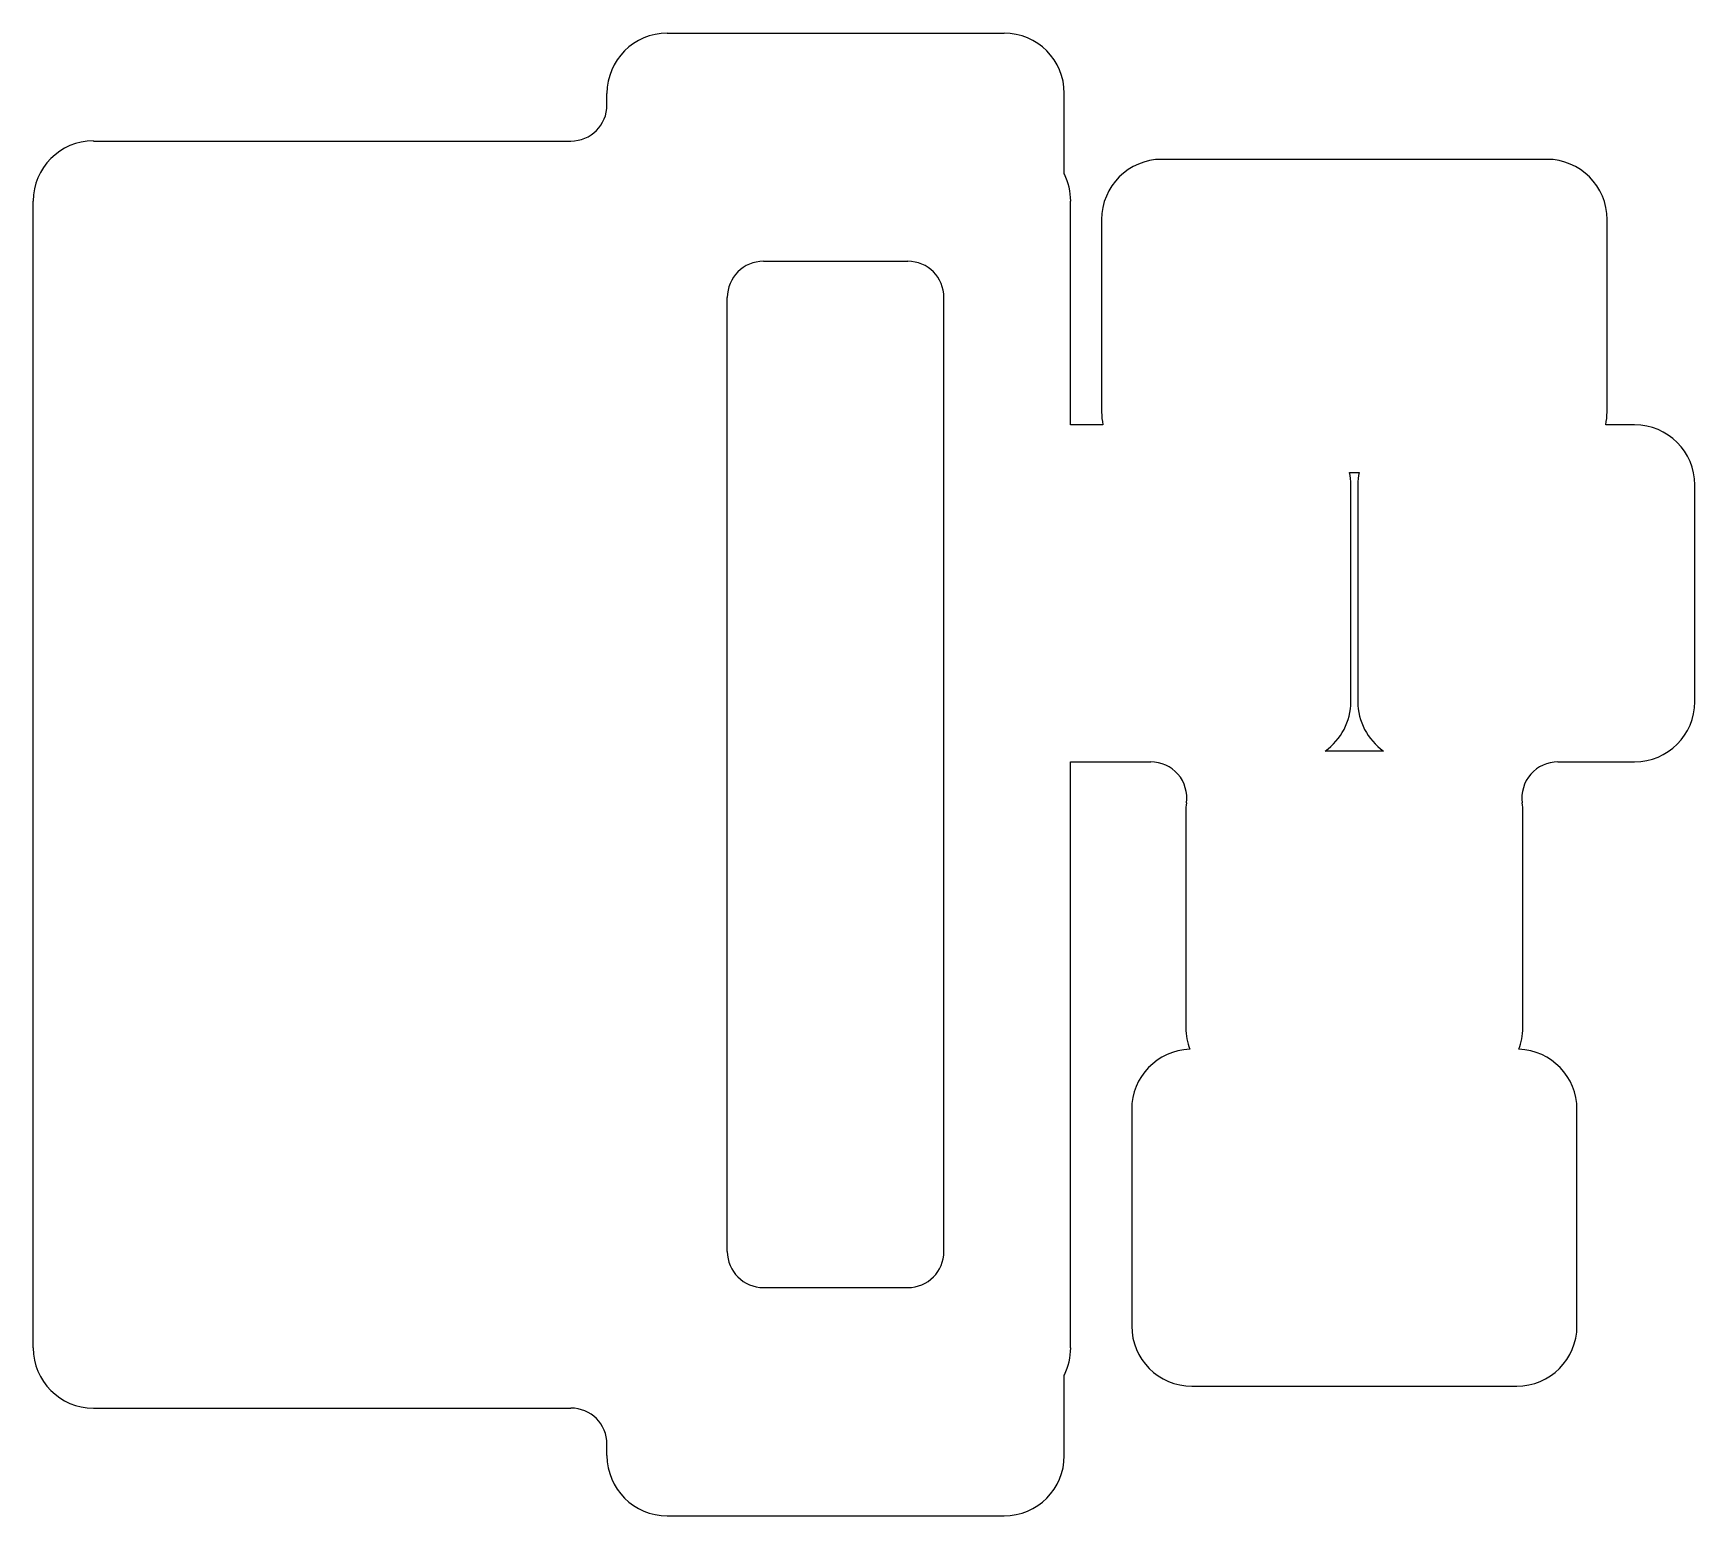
# Model space of a CAD drawing. Header units: millimetres. Extents: x 43 to 181, y 15 to 138.
import ezdxf

# ---------------------------------------------------------------- set-up
doc = ezdxf.new("R2010")
doc.units = ezdxf.units.MM

msp = doc.modelspace()

# ---------------------------------------------------------------- linework, layer by layer
for p, q in [((95.3, 137.78), (123.3, 137.78)), ((90.3, 131.82), (90.3, 132.78)), ((128.3, 126.06), (128.3, 132.78)), ((47.62, 128.82), (87.3, 128.82)), ((168.4, 127.3), (136.4, 127.3)), ((42.62, 28.57), (42.62, 123.83)), ((128.82, 105.24), (128.82, 123.83)), ((131.4, 122.3), (131.4, 106.3)), ((173.4, 106.3), (173.4, 122.3)), ((103.3, 118.83), (115.3, 118.83)), ((100.3, 36.58), (100.3, 115.83)), ((118.3, 36.58), (118.3, 115.83)), ((131.51, 105.25), (129.11, 105.25)), ((175.69, 105.25), (173.29, 105.25)), ((152, 101.3), (152.8, 101.3)), ((152.11, 82.25), (152.11, 100.25)), ((152.69, 100.25), (152.69, 82.25)), ((180.69, 82.25), (180.69, 100.25)), ((154.83, 78.15), (149.97, 78.15)), ((128.82, 28.57), (128.82, 77.26)), ((129.11, 77.25), (135.48, 77.25)), ((169.32, 77.25), (175.69, 77.25)), ((138.4, 73.15), (138.4, 55.15)), ((166.4, 55.15), (166.4, 73.15)), ((133.9, 48.38), (133.9, 30.39)), ((170.9, 30.39), (170.9, 48.38)), ((103.3, 33.58), (115.3, 33.58)), ((128.3, 19.62), (128.3, 26.34)), ((138.9, 25.39), (165.9, 25.39)), ((47.62, 23.57), (87.3, 23.57)), ((90.3, 19.62), (90.3, 20.57)), ((95.3, 14.62), (123.3, 14.62))]:
    msp.add_line(p, q)
for centre, radius, start, end in [((95.3, 132.78), 5, 90, 180), ((123.3, 132.78), 5, 0, 90), ((87.3, 131.82), 3, 270, 0), ((47.62, 123.83), 5, 90, 180), ((136.4, 122.3), 5, 90, 180), ((168.4, 122.3), 5, 0, 90), ((123.83, 123.83), 5, 360, 386.4916), ((103.3, 115.83), 3, 90, 180), ((115.3, 115.83), 3, 0, 90), ((129.11, 100.25), 5, 90, 93.2963), ((136.4, 106.3), 5, 180, 192.1224), ((168.4, 106.3), 5, 347.8776, 360), ((175.69, 100.25), 5, 0, 90), ((147.11, 100.25), 5, 0, 12.1224), ((157.69, 100.25), 5, 167.8776, 180), ((147.11, 82.25), 5, 304.9152, 360), ((157.69, 82.25), 5, 180, 235.0848), ((175.69, 82.25), 5, 270, 360), ((129.11, 82.25), 5, 266.7037, 270), ((135.48, 74.25), 3, 352.0968, 90), ((169.32, 74.25), 3, 90, 187.9032), ((143.4, 73.15), 5, 172.0968, 180), ((161.4, 73.15), 5, 0, 7.9032), ((143.4, 55.15), 5, 180, 200.7093), ((161.4, 55.15), 5, 339.2907, 360), ((138.9, 48.38), 5, 92.0279, 180), ((165.9, 48.38), 5, 0, 87.9721), ((103.3, 36.58), 3, 180, 270), ((115.3, 36.58), 3, 270, 0), ((138.9, 30.39), 5, 180, 270), ((165.9, 30.39), 5, 270, 360), ((47.62, 28.57), 5, 180, 270), ((123.83, 28.57), 5, 333.5084, 360), ((87.3, 20.57), 3, 0, 90), ((95.3, 19.62), 5, 180, 270), ((123.3, 19.62), 5, 270, 0)]:
    msp.add_arc(centre, radius, start, end)

doc.saveas('drawing.dxf')
